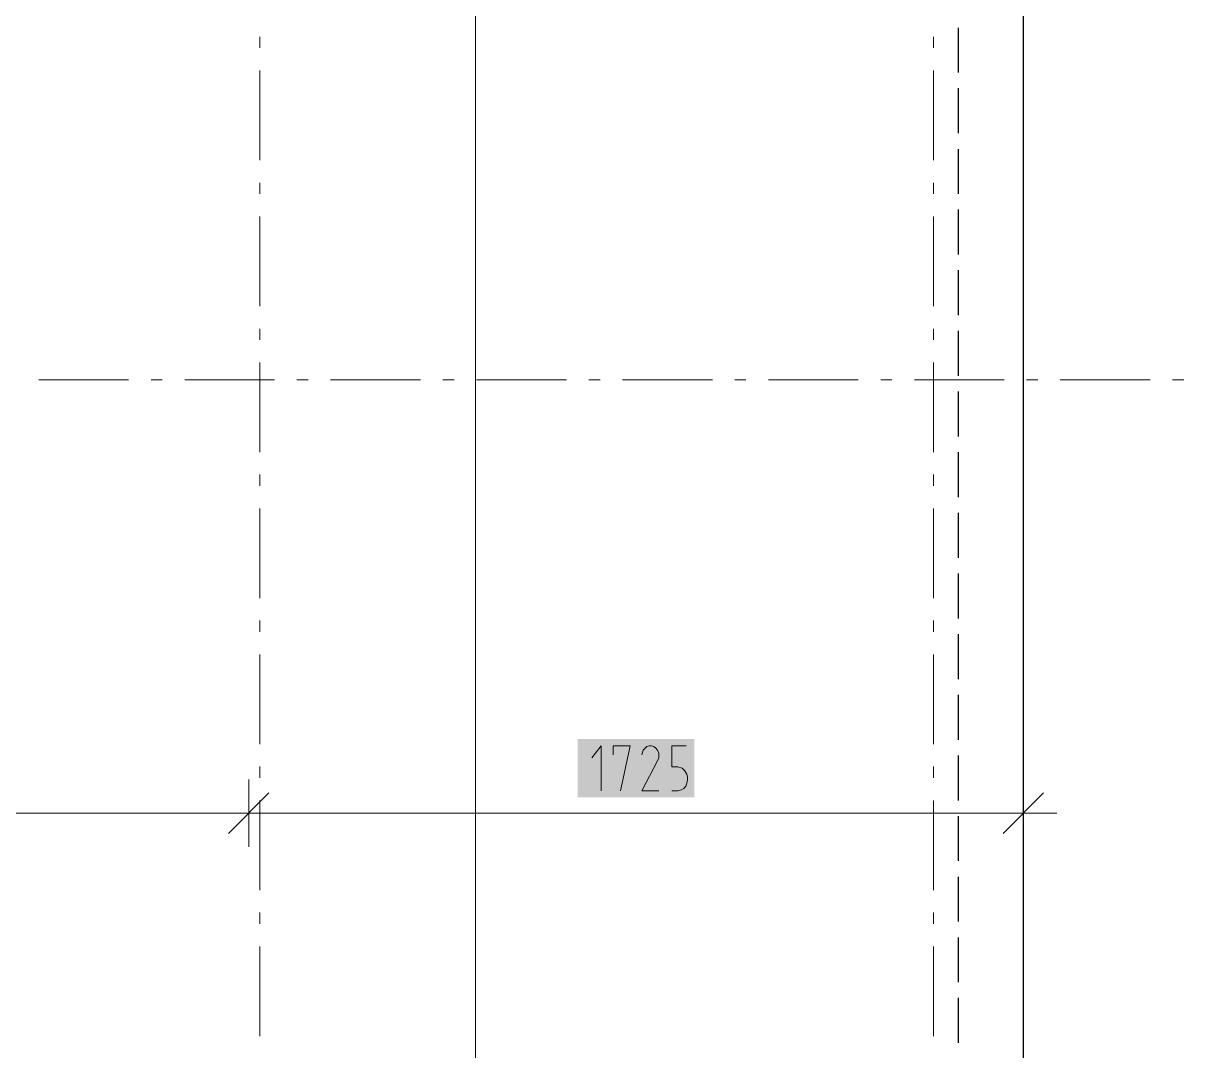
# Model space of a CAD drawing. Header units: millimetres. Extents: x 0 to 594, y 0 to 420.
# Drawn here: x 441.04 to 462.04, y 204.27 to 222.86 of the extents above; entities that cross this region are included whole.
import ezdxf

# ---------------------------------------------------------------- set-up
doc = ezdxf.new("R2010")
doc.units = ezdxf.units.MM
doc.header["$LTSCALE"] = 8
for name, color, linetype in [('PDF_Dokresleni pod rovinou rezu', 7, 'Continuous'), ('PDF_Koty delkove', 7, 'Continuous'), ('PDF_Osy hlavni', 7, 'Continuous'), ('PDF_Rampy', 7, 'Continuous')]:
    doc.layers.add(name, color=color, linetype=linetype)

msp = doc.modelspace()

# ---------------------------------------------------------------- linework, layer by layer
at = {"layer": 'PDF_Dokresleni pod rovinou rezu', "lineweight": 25}
for points in [[(457.958, 222.783), (457.958, 221.97)], [(457.958, 221.686), (457.958, 220.873)], [(457.958, 220.588), (457.958, 219.776)], [(457.958, 219.491), (457.958, 218.679)], [(457.958, 218.394), (457.958, 217.582)], [(457.958, 217.297), (457.958, 216.485)], [(457.958, 216.2), (457.958, 215.388)], [(457.958, 215.103), (457.958, 214.291)], [(457.958, 214.006), (457.958, 213.193)], [(457.958, 212.909), (457.958, 212.096)], [(457.958, 211.812), (457.958, 210.999)], [(457.958, 210.715), (457.958, 209.902)], [(457.958, 209.618), (457.958, 208.805)], [(457.958, 208.521), (457.958, 207.708)], [(457.958, 207.424), (457.958, 206.611)], [(457.958, 206.327), (457.958, 205.514)], [(457.958, 205.23), (457.958, 204.417)]]:
    msp.add_lwpolyline(points, dxfattribs=at)
at = {"layer": 'PDF_Koty delkove', "lineweight": 18}
for points in [[(449.22, 301.251), (449.22, 300.784), (449.22, 298), (449.22, 260.66), (449.22, 260.009), (449.22, 199.224), (449.22, 198.208), (449.22, 196.177), (449.22, 181.752), (449.22, 180.94), (449.22, 149.166), (449.22, 145.956), (449.22, 144.087)], [(451.499, 208.979), (451.499, 209.792), (451.326, 209.576)], [(451.716, 209.63), (451.716, 209.792), (452.019, 209.792)], [(452.019, 209.792), (451.846, 208.979)], [(452.539, 208.979), (452.236, 208.979), (452.518, 209.521), (452.539, 209.576), (452.539, 209.657), (452.518, 209.711), (452.486, 209.751), (452.453, 209.779), (452.409, 209.792), (452.367, 209.792), (452.323, 209.779), (452.291, 209.751), (452.258, 209.711), (452.236, 209.63)], [(453.038, 209.792), (452.778, 209.792), (452.778, 209.413), (452.887, 209.413), (452.962, 209.386), (453.006, 209.345), (453.049, 209.277), (453.06, 209.224), (453.06, 209.169), (453.049, 209.115), (453.027, 209.061), (452.995, 209.021), (452.952, 208.993), (452.887, 208.979), (452.778, 208.979)], [(445.119, 207.963), (445.119, 208.573), (445.119, 209.182)], [(459.137, 207.963), (459.137, 208.573), (459.137, 209.182)], [(444.753, 208.207), (445.484, 208.939)], [(458.771, 208.207), (459.502, 208.939)], [(385.633, 208.573), (388.6, 208.573), (389.137, 208.573), (389.818, 208.573), (390.374, 208.573), (393.882, 208.573), (395.101, 208.573), (397.945, 208.573), (399.164, 208.573), (404.446, 208.573), (405.665, 208.573), (415.417, 208.573), (416.636, 208.573), (423.137, 208.573), (424.356, 208.573), (429.231, 208.573), (445.119, 208.573), (459.137, 208.573)], [(459.137, 208.573), (459.746, 208.573)]]:
    msp.add_lwpolyline(points, dxfattribs=at)
at = {"layer": 'PDF_Koty delkove', "color": 7, "lineweight": 18, "true_color": 0xffffff, "transparency": 33554559}
msp.add_solid([(451.074, 208.857), (453.181, 208.857), (451.074, 209.914), (453.181, 209.914)], dxfattribs=at)
at = {"layer": 'PDF_Osy hlavni', "lineweight": 18}
for points in [[(445.322, 222.417), (445.322, 222.62), (445.322, 222.417)], [(457.511, 222.62), (457.511, 222.417)], [(445.322, 220.385), (445.322, 222.011), (445.322, 220.385)], [(457.511, 222.011), (457.511, 220.385)], [(445.322, 219.776), (445.322, 219.979), (445.322, 219.776)], [(457.511, 219.979), (457.511, 219.776)], [(445.322, 219.37), (445.322, 217.744)], [(445.322, 219.37), (445.322, 217.744)], [(457.511, 219.37), (457.511, 217.744)], [(445.322, 217.338), (445.322, 217.135)], [(445.322, 217.338), (445.322, 217.135)], [(457.511, 217.338), (457.511, 217.135)], [(445.322, 216.728), (445.322, 215.103)], [(445.322, 216.728), (445.322, 215.103)], [(457.511, 216.728), (457.511, 215.103)], [(441.319, 216.411), (442.944, 216.411)], [(443.351, 216.411), (443.554, 216.411)], [(443.96, 216.411), (445.585, 216.411)], [(445.992, 216.411), (446.195, 216.411)], [(446.601, 216.411), (448.227, 216.411)], [(448.633, 216.411), (448.836, 216.411)], [(449.242, 216.411), (450.868, 216.411)], [(451.274, 216.411), (451.477, 216.411)], [(451.883, 216.411), (453.509, 216.411)], [(453.915, 216.411), (454.118, 216.411)], [(454.524, 216.411), (456.15, 216.411)], [(456.556, 216.411), (456.759, 216.411)], [(457.166, 216.411), (458.791, 216.411)], [(459.197, 216.411), (459.4, 216.411)], [(459.807, 216.411), (461.432, 216.411)], [(461.838, 216.411), (462.041, 216.411)], [(445.322, 214.697), (445.322, 214.494)], [(445.322, 214.697), (445.322, 214.494)], [(457.511, 214.697), (457.511, 214.494)], [(445.322, 214.087), (445.322, 212.462)], [(445.322, 214.087), (445.322, 212.462)], [(457.511, 214.087), (457.511, 212.462)], [(445.322, 212.056), (445.322, 211.853)], [(445.322, 212.056), (445.322, 211.853)], [(457.511, 212.056), (457.511, 211.853)], [(445.322, 211.446), (445.322, 209.821)], [(445.322, 211.446), (445.322, 209.821)], [(457.511, 211.446), (457.511, 209.821)], [(445.322, 209.415), (445.322, 209.212)], [(445.322, 209.415), (445.322, 209.212)], [(457.511, 209.415), (457.511, 209.212)], [(445.322, 208.805), (445.322, 207.18)], [(445.322, 208.805), (445.322, 207.18)], [(457.511, 208.805), (457.511, 207.18)], [(445.322, 206.774), (445.322, 206.57)], [(445.322, 206.774), (445.322, 206.57)], [(457.511, 206.774), (457.511, 206.57)], [(445.322, 206.164), (445.322, 204.539)], [(445.322, 206.164), (445.322, 204.539)], [(457.511, 206.164), (457.511, 204.539)]]:
    msp.add_lwpolyline(points, dxfattribs=at)
at = {"layer": 'PDF_Rampy', "lineweight": 25}
msp.add_lwpolyline([(459.137, 258.831), (459.137, 199.224)], dxfattribs=at)

doc.saveas('drawing.dxf')
